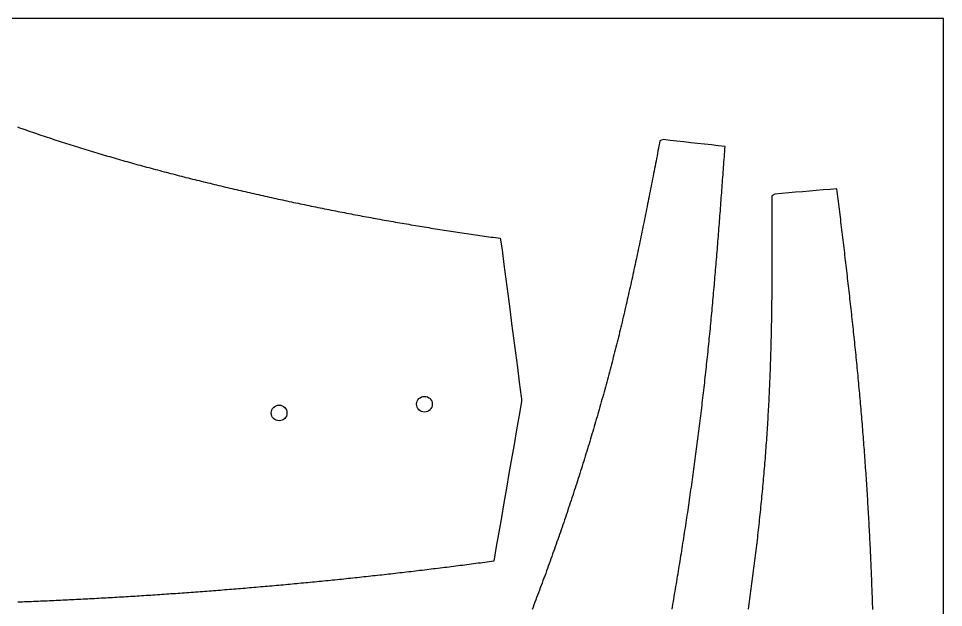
# Model space of a CAD drawing. Extents: x 2 to 206, y 2 to 48.
# Drawn here: x 167.72 to 205.83, y 23.58 to 47.85 of the extents above; entities that cross this region are included whole.
import ezdxf

# ---------------------------------------------------------------- set-up
doc = ezdxf.new("R2010")
doc.units = 0
doc.layers.get('0').update_dxf_attribs({"linetype": 'CONTINUOUS'})
doc.layers.add('CUT_SHEET', color=1, linetype='CONTINUOUS')
doc.layers.add('DRILLING', color=3, linetype='CONTINUOUS')

msp = doc.modelspace()

# ---------------------------------------------------------------- linework, layer by layer
for points in [[(167.674, 43.3771, 0), (167.762, 43.3461, 0), (167.849, 43.3152, 0), (167.937, 43.2845, 0), (168.024, 43.2539, 0), (168.112, 43.2234, 0), (168.2, 43.193, 0), (168.288, 43.1628, 0), (168.375, 43.1327, 0), (168.463, 43.1027, 0), (168.551, 43.0729, 0), (168.639, 43.0431, 0), (168.727, 43.0135, 0), (168.815, 42.984, 0), (168.903, 42.9547, 0), (168.991, 42.9255, 0), (169.08, 42.8963, 0), (169.168, 42.8673, 0), (169.256, 42.8385, 0), (169.344, 42.8097, 0), (169.433, 42.7811, 0), (169.521, 42.7526, 0), (169.609, 42.7242, 0), (169.698, 42.6959, 0), (169.786, 42.6677, 0), (169.875, 42.6397, 0), (169.963, 42.6117, 0), (170.052, 42.5839, 0), (170.141, 42.5562, 0), (170.229, 42.5286, 0), (170.318, 42.5011, 0), (170.407, 42.4738, 0), (170.496, 42.4465, 0), (170.585, 42.4194, 0), (170.673, 42.3923, 0), (170.762, 42.3654, 0), (170.851, 42.3386, 0), (170.94, 42.3118, 0), (171.029, 42.2852, 0), (171.118, 42.2587, 0), (171.207, 42.2323, 0), (171.297, 42.2061, 0), (171.386, 42.1799, 0), (171.475, 42.1538, 0), (171.564, 42.1278, 0), (171.653, 42.102, 0), (171.743, 42.0762, 0), (171.832, 42.0505, 0), (171.921, 42.0249, 0), (172.011, 41.9995, 0), (172.1, 41.9741, 0), (172.19, 41.9488, 0), (172.279, 41.9237, 0), (172.369, 41.8986, 0), (172.458, 41.8736, 0), (172.548, 41.8487, 0), (172.637, 41.824, 0), (172.727, 41.7993, 0), (172.817, 41.7747, 0), (172.906, 41.7502, 0), (172.996, 41.7258, 0), (173.086, 41.7014, 0), (173.176, 41.6772, 0), (173.265, 41.6531, 0), (173.355, 41.6291, 0), (173.445, 41.6051, 0), (173.535, 41.5812, 0), (173.625, 41.5575, 0), (173.715, 41.5338, 0), (173.805, 41.5102, 0), (173.895, 41.4867, 0), (173.985, 41.4633, 0), (174.075, 41.4399, 0), (174.165, 41.4167, 0), (174.255, 41.3935, 0), (174.345, 41.3704, 0), (174.435, 41.3474, 0), (174.525, 41.3245, 0), (174.615, 41.3017, 0), (174.705, 41.2789, 0), (174.795, 41.2562, 0), (174.886, 41.2336, 0), (174.976, 41.2111, 0), (175.066, 41.1887, 0), (175.156, 41.1663, 0), (175.247, 41.144, 0), (175.337, 41.1218, 0), (175.427, 41.0997, 0), (175.518, 41.0776, 0), (175.608, 41.0557, 0), (175.698, 41.0338, 0), (175.789, 41.0119, 0), (175.879, 40.9902, 0), (175.97, 40.9685, 0), (176.06, 40.9469, 0), (176.15, 40.9253, 0), (176.241, 40.9038, 0), (176.331, 40.8824, 0), (176.422, 40.8611, 0), (176.512, 40.8398, 0), (176.603, 40.8186, 0), (176.693, 40.7975, 0), (176.784, 40.7764, 0), (176.874, 40.7554, 0), (176.965, 40.7345, 0), (177.056, 40.7137, 0), (177.146, 40.6929, 0), (177.237, 40.6722, 0), (177.327, 40.6515, 0), (177.418, 40.6309, 0), (177.509, 40.6104, 0), (177.599, 40.59, 0), (177.69, 40.5696, 0), (177.781, 40.5493, 0), (177.872, 40.5291, 0), (177.962, 40.5089, 0), (178.053, 40.4888, 0), (178.144, 40.4688, 0), (178.234, 40.4488, 0), (178.325, 40.4289, 0), (178.416, 40.4091, 0), (178.507, 40.3894, 0), (178.598, 40.3697, 0), (178.688, 40.3501, 0), (178.779, 40.3306, 0), (178.87, 40.3111, 0), (178.961, 40.2917, 0), (179.052, 40.2724, 0), (179.143, 40.2531, 0), (179.234, 40.2339, 0), (179.325, 40.2148, 0), (179.416, 40.1958, 0), (179.507, 40.1768, 0), (179.597, 40.1579, 0), (179.688, 40.1391, 0), (179.779, 40.1203, 0), (179.87, 40.1016, 0), (179.961, 40.083, 0), (180.052, 40.0645, 0), (180.144, 40.046, 0), (180.235, 40.0276, 0), (180.326, 40.0093, 0), (180.417, 39.991, 0), (180.508, 39.9728, 0), (180.599, 39.9547, 0), (180.69, 39.9366, 0), (180.781, 39.9187, 0), (180.872, 39.9008, 0), (180.963, 39.8829, 0), (181.055, 39.8652, 0), (181.146, 39.8475, 0), (181.237, 39.8299, 0), (181.328, 39.8123, 0), (181.419, 39.7949, 0), (181.511, 39.7775, 0), (181.602, 39.7602, 0), (181.693, 39.7429, 0), (181.784, 39.7257, 0), (181.876, 39.7086, 0), (181.967, 39.6916, 0), (182.058, 39.6746, 0), (182.15, 39.6577, 0), (182.241, 39.6409, 0), (182.332, 39.6242, 0), (182.424, 39.6075, 0), (182.515, 39.5909, 0), (182.606, 39.5744, 0), (182.698, 39.558, 0), (182.789, 39.5416, 0), (182.881, 39.5253, 0), (182.972, 39.5091, 0), (183.063, 39.4929, 0), (183.155, 39.4768, 0), (183.246, 39.4608, 0), (183.338, 39.4449, 0), (183.429, 39.429, 0), (183.521, 39.4132, 0), (183.612, 39.3975, 0), (183.704, 39.3819, 0), (183.795, 39.3663, 0), (183.887, 39.3508, 0), (183.979, 39.3354, 0), (184.07, 39.3201, 0), (184.162, 39.3048, 0), (184.253, 39.2896, 0), (184.345, 39.2745, 0), (184.437, 39.2595, 0), (184.528, 39.2445, 0), (184.62, 39.2296, 0), (184.712, 39.2148, 0), (184.803, 39.2001, 0), (184.895, 39.1854, 0), (184.987, 39.1708, 0), (185.078, 39.1563, 0), (185.17, 39.1419, 0), (185.262, 39.1275, 0), (185.354, 39.1132, 0), (185.445, 39.099, 0), (185.537, 39.0849, 0), (185.629, 39.0708, 0), (185.721, 39.0568, 0), (185.813, 39.0429, 0), (185.904, 39.0291, 0), (185.996, 39.0154, 0), (186.088, 39.0017, 0), (186.18, 38.9881, 0), (186.272, 38.9745, 0), (186.364, 38.9611, 0), (186.456, 38.9477, 0), (186.548, 38.9344, 0), (186.639, 38.9212, 0), (186.731, 38.9081, 0), (186.823, 38.895, 0), (186.915, 38.882, 0), (187.007, 38.8691, 0), (187.099, 38.8563, 0), (187.191, 38.8435, 0), (187.283, 38.8308, 0), (187.375, 38.8182, 0), (187.467, 38.8057, 0), (187.559, 38.7932, 0), (187.641, 38.3133, 0), (187.72, 37.7077, 0), (187.8, 37.102, 0), (187.879, 36.4964, 0), (187.958, 35.8908, 0), (188.037, 35.2851, 0), (188.116, 34.6795, 0), (188.195, 34.0738, 0), (188.275, 33.4682, 0), (188.354, 32.8625, 0), (188.432, 32.2665, 0), (188.439, 32.1741, 0), (188.438, 32.0811, 0), (188.429, 31.9888, 0), (188.345, 31.5048, 0), (188.241, 30.9029, 0), (188.136, 30.3011, 0), (188.032, 29.6993, 0), (187.927, 29.0975, 0), (187.823, 28.4957, 0), (187.719, 27.8939, 0), (187.614, 27.292, 0), (187.51, 26.6902, 0), (187.405, 26.0884, 0), (187.301, 25.4866, 0)], [(196.835, 42.5721, 0), (196.552, 42.6034, 0), (196.268, 42.6348, 0), (195.985, 42.6661, 0), (195.701, 42.6974, 0), (195.418, 42.7288, 0), (195.134, 42.7601, 0), (194.851, 42.7915, 0), (194.567, 42.8228, 0), (194.284, 42.8542, 0), (194.15, 42.8083, 0), (194.13, 42.7041, 0), (194.11, 42.6, 0), (194.09, 42.4958, 0), (194.069, 42.3917, 0), (194.049, 42.2875, 0), (194.029, 42.1834, 0), (194.009, 42.0792, 0), (193.988, 41.9751, 0), (193.968, 41.871, 0), (193.948, 41.7668, 0), (193.927, 41.6627, 0), (193.907, 41.5586, 0), (193.887, 41.4544, 0), (193.866, 41.3503, 0), (193.846, 41.2462, 0), (193.825, 41.1421, 0), (193.805, 41.038, 0), (193.785, 40.9339, 0), (193.764, 40.8299, 0), (193.743, 40.7258, 0), (193.723, 40.6217, 0), (193.702, 40.5177, 0), (193.682, 40.4136, 0), (193.661, 40.3096, 0), (193.64, 40.2055, 0), (193.619, 40.1015, 0), (193.598, 39.9975, 0), (193.578, 39.8935, 0), (193.557, 39.7895, 0), (193.536, 39.6856, 0), (193.515, 39.5816, 0), (193.493, 39.4777, 0), (193.472, 39.3737, 0), (193.451, 39.2698, 0), (193.43, 39.1659, 0), (193.409, 39.062, 0), (193.387, 38.9581, 0), (193.366, 38.8542, 0), (193.344, 38.7504, 0), (193.323, 38.6466, 0), (193.301, 38.5427, 0), (193.279, 38.4389, 0), (193.257, 38.3351, 0), (193.236, 38.2314, 0), (193.214, 38.1276, 0), (193.192, 38.0239, 0), (193.17, 37.9202, 0), (193.147, 37.8165, 0), (193.125, 37.7128, 0), (193.103, 37.6092, 0), (193.08, 37.5055, 0), (193.058, 37.4019, 0), (193.035, 37.2983, 0), (193.013, 37.1947, 0), (192.99, 37.0912, 0), (192.967, 36.9876, 0), (192.944, 36.8841, 0), (192.921, 36.7807, 0), (192.898, 36.6772, 0), (192.874, 36.5738, 0), (192.851, 36.4703, 0), (192.827, 36.367, 0), (192.804, 36.2636, 0), (192.78, 36.1602, 0), (192.756, 36.0569, 0), (192.732, 35.9536, 0), (192.708, 35.8504, 0), (192.684, 35.7471, 0), (192.66, 35.6439, 0), (192.636, 35.5408, 0), (192.611, 35.4376, 0), (192.587, 35.3345, 0), (192.562, 35.2314, 0), (192.537, 35.1283, 0), (192.512, 35.0253, 0), (192.487, 34.9223, 0), (192.462, 34.8193, 0), (192.436, 34.7164, 0), (192.411, 34.6134, 0), (192.385, 34.5106, 0), (192.359, 34.4077, 0), (192.333, 34.3049, 0), (192.307, 34.2021, 0), (192.281, 34.0993, 0), (192.255, 33.9966, 0), (192.228, 33.8939, 0), (192.202, 33.7912, 0), (192.175, 33.6886, 0), (192.148, 33.586, 0), (192.121, 33.4834, 0), (192.094, 33.3809, 0), (192.067, 33.2784, 0), (192.04, 33.1759, 0), (192.013, 33.0734, 0), (191.985, 32.971, 0), (191.957, 32.8687, 0), (191.929, 32.7663, 0), (191.902, 32.664, 0), (191.873, 32.5617, 0), (191.845, 32.4594, 0), (191.817, 32.3572, 0), (191.789, 32.255, 0), (191.76, 32.1529, 0), (191.731, 32.0508, 0), (191.703, 31.9487, 0), (191.674, 31.8466, 0), (191.645, 31.7446, 0), (191.615, 31.6426, 0), (191.586, 31.5406, 0), (191.557, 31.4387, 0), (191.527, 31.3368, 0), (191.498, 31.235, 0), (191.468, 31.1331, 0), (191.438, 31.0313, 0), (191.408, 30.9296, 0), (191.378, 30.8279, 0), (191.348, 30.7262, 0), (191.317, 30.6245, 0), (191.287, 30.5229, 0), (191.256, 30.4213, 0), (191.226, 30.3197, 0), (191.195, 30.2182, 0), (191.164, 30.1167, 0), (191.133, 30.0153, 0), (191.102, 29.9139, 0), (191.07, 29.8125, 0), (191.039, 29.7111, 0), (191.007, 29.6098, 0), (190.976, 29.5085, 0), (190.944, 29.4073, 0), (190.912, 29.3061, 0), (190.88, 29.2049, 0), (190.848, 29.1037, 0), (190.816, 29.0026, 0), (190.784, 28.9016, 0), (190.751, 28.8005, 0), (190.719, 28.6995, 0), (190.686, 28.5985, 0), (190.653, 28.4976, 0), (190.62, 28.3967, 0), (190.587, 28.2958, 0), (190.554, 28.195, 0), (190.521, 28.0942, 0), (190.488, 27.9935, 0), (190.455, 27.8928, 0), (190.421, 27.7921, 0), (190.387, 27.6914, 0), (190.354, 27.5908, 0), (190.32, 27.4902, 0), (190.286, 27.3897, 0), (190.252, 27.2892, 0), (190.218, 27.1887, 0), (190.183, 27.0883, 0), (190.149, 26.9879, 0), (190.115, 26.8875, 0), (190.08, 26.7872, 0), (190.045, 26.6869, 0), (190.01, 26.5867, 0), (189.976, 26.4865, 0), (189.941, 26.3863, 0), (189.905, 26.2862, 0), (189.87, 26.1861, 0), (189.835, 26.086, 0), (189.8, 25.986, 0), (189.764, 25.886, 0), (189.728, 25.786, 0), (189.693, 25.6861, 0), (189.657, 25.5862, 0), (189.621, 25.4864, 0), (189.585, 25.3866, 0), (189.549, 25.2868, 0), (189.512, 25.1871, 0), (189.476, 25.0874, 0), (189.44, 24.9877, 0), (189.403, 24.8881, 0), (189.366, 24.7886, 0), (189.33, 24.689, 0), (189.293, 24.5895, 0), (189.256, 24.4901, 0), (189.219, 24.3906, 0), (189.182, 24.2912, 0), (189.144, 24.1919, 0), (189.107, 24.0926, 0), (189.069, 23.9933, 0), (189.032, 23.8941, 0), (188.994, 23.7949, 0), (188.956, 23.6957, 0), (188.919, 23.5966, 0), (188.881, 23.4975, 0)], [(194.647, 23.5084, 0), (194.665, 23.6129, 0), (194.683, 23.7175, 0), (194.702, 23.822, 0), (194.72, 23.9266, 0), (194.738, 24.0311, 0), (194.756, 24.1357, 0), (194.773, 24.2403, 0), (194.791, 24.3449, 0), (194.809, 24.4495, 0), (194.827, 24.5542, 0), (194.844, 24.6588, 0), (194.862, 24.7635, 0), (194.879, 24.8681, 0), (194.896, 24.9728, 0), (194.914, 25.0775, 0), (194.931, 25.1822, 0), (194.948, 25.2869, 0), (194.965, 25.3916, 0), (194.982, 25.4963, 0), (194.999, 25.6011, 0), (195.016, 25.7058, 0), (195.033, 25.8106, 0), (195.05, 25.9154, 0), (195.066, 26.0202, 0), (195.083, 26.125, 0), (195.099, 26.2298, 0), (195.116, 26.3346, 0), (195.132, 26.4394, 0), (195.148, 26.5443, 0), (195.165, 26.6491, 0), (195.181, 26.754, 0), (195.197, 26.8588, 0), (195.213, 26.9637, 0), (195.229, 27.0686, 0), (195.245, 27.1735, 0), (195.26, 27.2784, 0), (195.276, 27.3834, 0), (195.292, 27.4883, 0), (195.307, 27.5932, 0), (195.323, 27.6982, 0), (195.338, 27.8032, 0), (195.354, 27.9081, 0), (195.369, 28.0131, 0), (195.384, 28.1181, 0), (195.399, 28.2231, 0), (195.414, 28.3282, 0), (195.429, 28.4332, 0), (195.444, 28.5382, 0), (195.459, 28.6433, 0), (195.474, 28.7483, 0), (195.489, 28.8534, 0), (195.503, 28.9585, 0), (195.518, 29.0635, 0), (195.532, 29.1686, 0), (195.547, 29.2737, 0), (195.561, 29.3789, 0), (195.575, 29.484, 0), (195.59, 29.5891, 0), (195.604, 29.6942, 0), (195.618, 29.7994, 0), (195.632, 29.9046, 0), (195.646, 30.0097, 0), (195.659, 30.1149, 0), (195.673, 30.2201, 0), (195.687, 30.3253, 0), (195.7, 30.4305, 0), (195.714, 30.5357, 0), (195.727, 30.6409, 0), (195.741, 30.7462, 0), (195.754, 30.8514, 0), (195.767, 30.9566, 0), (195.781, 31.0619, 0), (195.794, 31.1672, 0), (195.807, 31.2724, 0), (195.82, 31.3777, 0), (195.832, 31.483, 0), (195.845, 31.5883, 0), (195.858, 31.6936, 0), (195.871, 31.7989, 0), (195.883, 31.9042, 0), (195.896, 32.0096, 0), (195.908, 32.1149, 0), (195.92, 32.2203, 0), (195.933, 32.3256, 0), (195.945, 32.431, 0), (195.957, 32.5363, 0), (195.969, 32.6417, 0), (195.981, 32.7471, 0), (195.993, 32.8525, 0), (196.005, 32.9579, 0), (196.017, 33.0633, 0), (196.028, 33.1687, 0), (196.04, 33.2742, 0), (196.051, 33.3796, 0), (196.063, 33.485, 0), (196.074, 33.5905, 0), (196.085, 33.6959, 0), (196.097, 33.8014, 0), (196.108, 33.9069, 0), (196.119, 34.0123, 0), (196.13, 34.1178, 0), (196.141, 34.2233, 0), (196.152, 34.3288, 0), (196.162, 34.4343, 0), (196.173, 34.5398, 0), (196.184, 34.6453, 0), (196.194, 34.7508, 0), (196.205, 34.8564, 0), (196.215, 34.9619, 0), (196.226, 35.0675, 0), (196.236, 35.173, 0), (196.246, 35.2786, 0), (196.256, 35.3841, 0), (196.266, 35.4897, 0), (196.276, 35.5953, 0), (196.286, 35.7009, 0), (196.296, 35.8064, 0), (196.306, 35.912, 0), (196.315, 36.0176, 0), (196.325, 36.1232, 0), (196.335, 36.2288, 0), (196.344, 36.3345, 0), (196.354, 36.4401, 0), (196.363, 36.5457, 0), (196.372, 36.6513, 0), (196.382, 36.757, 0), (196.391, 36.8626, 0), (196.4, 36.9682, 0), (196.409, 37.0739, 0), (196.418, 37.1796, 0), (196.427, 37.2852, 0), (196.436, 37.3909, 0), (196.445, 37.4965, 0), (196.454, 37.6022, 0), (196.463, 37.7079, 0), (196.472, 37.8136, 0), (196.48, 37.9193, 0), (196.489, 38.0249, 0), (196.498, 38.1306, 0), (196.506, 38.2363, 0), (196.515, 38.342, 0), (196.524, 38.4477, 0), (196.532, 38.5534, 0), (196.54, 38.6592, 0), (196.549, 38.7649, 0), (196.557, 38.8706, 0), (196.566, 38.9763, 0), (196.574, 39.082, 0), (196.582, 39.1878, 0), (196.59, 39.2935, 0), (196.599, 39.3992, 0), (196.607, 39.505, 0), (196.615, 39.6107, 0), (196.623, 39.7164, 0), (196.631, 39.8222, 0), (196.639, 39.9279, 0), (196.647, 40.0337, 0), (196.655, 40.1394, 0), (196.663, 40.2452, 0), (196.671, 40.3509, 0), (196.679, 40.4567, 0), (196.687, 40.5624, 0), (196.695, 40.6682, 0), (196.703, 40.774, 0), (196.711, 40.8797, 0), (196.719, 40.9855, 0), (196.726, 41.0913, 0), (196.734, 41.197, 0), (196.742, 41.3028, 0), (196.75, 41.4086, 0), (196.758, 41.5143, 0), (196.765, 41.6201, 0), (196.773, 41.7259, 0), (196.781, 41.8316, 0), (196.789, 41.9374, 0), (196.796, 42.0432, 0), (196.804, 42.149, 0), (196.812, 42.2547, 0), (196.82, 42.3605, 0), (196.827, 42.4663, 0), (196.835, 42.5721, 0)], [(201.445, 40.829, 0), (201.16, 40.8052, 0), (200.876, 40.7814, 0), (200.592, 40.7575, 0), (200.308, 40.7337, 0), (200.023, 40.7098, 0), (199.739, 40.686, 0), (199.455, 40.6622, 0), (199.171, 40.6383, 0), (198.887, 40.6145, 0), (198.764, 40.5438, 0), (198.765, 40.4377, 0), (198.765, 40.3316, 0), (198.765, 40.2255, 0), (198.765, 40.1194, 0), (198.766, 40.0133, 0), (198.766, 39.9072, 0), (198.766, 39.8011, 0), (198.766, 39.695, 0), (198.766, 39.5889, 0), (198.766, 39.4828, 0), (198.766, 39.3767, 0), (198.767, 39.2706, 0), (198.767, 39.1645, 0), (198.767, 39.0584, 0), (198.767, 38.9523, 0), (198.767, 38.8463, 0), (198.767, 38.7402, 0), (198.767, 38.6341, 0), (198.766, 38.528, 0), (198.766, 38.4219, 0), (198.766, 38.3158, 0), (198.766, 38.2097, 0), (198.766, 38.1037, 0), (198.765, 37.9976, 0), (198.765, 37.8915, 0), (198.765, 37.7854, 0), (198.764, 37.6794, 0), (198.764, 37.5733, 0), (198.763, 37.4672, 0), (198.763, 37.3611, 0), (198.762, 37.2551, 0), (198.761, 37.149, 0), (198.761, 37.0429, 0), (198.76, 36.9369, 0), (198.759, 36.8308, 0), (198.758, 36.7248, 0), (198.757, 36.6187, 0), (198.756, 36.5127, 0), (198.755, 36.4066, 0), (198.754, 36.3006, 0), (198.753, 36.1945, 0), (198.751, 36.0885, 0), (198.75, 35.9824, 0), (198.748, 35.8764, 0), (198.747, 35.7704, 0), (198.745, 35.6643, 0), (198.744, 35.5583, 0), (198.742, 35.4523, 0), (198.74, 35.3463, 0), (198.738, 35.2402, 0), (198.736, 35.1342, 0), (198.734, 35.0282, 0), (198.731, 34.9222, 0), (198.729, 34.8162, 0), (198.727, 34.7102, 0), (198.724, 34.6042, 0), (198.722, 34.4982, 0), (198.719, 34.3922, 0), (198.716, 34.2862, 0), (198.713, 34.1802, 0), (198.71, 34.0743, 0), (198.707, 33.9683, 0), (198.704, 33.8623, 0), (198.7, 33.7563, 0), (198.697, 33.6504, 0), (198.693, 33.5444, 0), (198.69, 33.4385, 0), (198.686, 33.3325, 0), (198.682, 33.2266, 0), (198.678, 33.1206, 0), (198.674, 33.0147, 0), (198.669, 32.9087, 0), (198.665, 32.8028, 0), (198.66, 32.6969, 0), (198.656, 32.591, 0), (198.651, 32.485, 0), (198.646, 32.3791, 0), (198.641, 32.2732, 0), (198.636, 32.1673, 0), (198.63, 32.0614, 0), (198.625, 31.9555, 0), (198.619, 31.8496, 0), (198.613, 31.7438, 0), (198.608, 31.6379, 0), (198.602, 31.532, 0), (198.595, 31.4262, 0), (198.589, 31.3203, 0), (198.583, 31.2144, 0), (198.576, 31.1086, 0), (198.569, 31.0028, 0), (198.563, 30.8969, 0), (198.556, 30.7911, 0), (198.549, 30.6853, 0), (198.542, 30.5795, 0), (198.534, 30.4737, 0), (198.527, 30.3679, 0), (198.519, 30.2621, 0), (198.511, 30.1563, 0), (198.504, 30.0505, 0), (198.496, 29.9448, 0), (198.488, 29.839, 0), (198.479, 29.7333, 0), (198.471, 29.6275, 0), (198.463, 29.5218, 0), (198.454, 29.4161, 0), (198.445, 29.3104, 0), (198.436, 29.2046, 0), (198.427, 29.0989, 0), (198.418, 28.9933, 0), (198.409, 28.8876, 0), (198.4, 28.7819, 0), (198.39, 28.6763, 0), (198.381, 28.5706, 0), (198.371, 28.465, 0), (198.361, 28.3593, 0), (198.351, 28.2537, 0), (198.341, 28.1481, 0), (198.331, 28.0425, 0), (198.321, 27.9369, 0), (198.31, 27.8313, 0), (198.3, 27.7258, 0), (198.289, 27.6202, 0), (198.278, 27.5147, 0), (198.267, 27.4091, 0), (198.256, 27.3036, 0), (198.245, 27.1981, 0), (198.234, 27.0926, 0), (198.222, 26.9871, 0), (198.211, 26.8816, 0), (198.199, 26.7762, 0), (198.187, 26.6707, 0), (198.175, 26.5653, 0), (198.163, 26.4598, 0), (198.151, 26.3544, 0), (198.139, 26.249, 0), (198.127, 26.1436, 0), (198.114, 26.0383, 0), (198.102, 25.9329, 0), (198.089, 25.8275, 0), (198.076, 25.7222, 0), (198.063, 25.6169, 0), (198.05, 25.5116, 0), (198.037, 25.4063, 0), (198.024, 25.301, 0), (198.01, 25.1957, 0), (197.997, 25.0905, 0), (197.983, 24.9852, 0), (197.97, 24.88, 0), (197.956, 24.7748, 0), (197.942, 24.6696, 0), (197.928, 24.5644, 0), (197.914, 24.4593, 0), (197.899, 24.3541, 0), (197.885, 24.249, 0), (197.87, 24.1439, 0), (197.856, 24.0387, 0), (197.841, 23.9337, 0), (197.826, 23.8286, 0), (197.811, 23.7235, 0), (197.796, 23.6185, 0), (197.781, 23.5135, 0)], [(202.922, 23.504, 0), (202.918, 23.6101, 0), (202.915, 23.7161, 0), (202.911, 23.8222, 0), (202.908, 23.9282, 0), (202.904, 24.0342, 0), (202.9, 24.1403, 0), (202.896, 24.2463, 0), (202.892, 24.3523, 0), (202.888, 24.4584, 0), (202.884, 24.5644, 0), (202.88, 24.6704, 0), (202.876, 24.7764, 0), (202.872, 24.8824, 0), (202.867, 24.9884, 0), (202.863, 25.0945, 0), (202.859, 25.2005, 0), (202.854, 25.3065, 0), (202.849, 25.4124, 0), (202.845, 25.5184, 0), (202.84, 25.6244, 0), (202.835, 25.7304, 0), (202.83, 25.8364, 0), (202.825, 25.9424, 0), (202.82, 26.0483, 0), (202.815, 26.1543, 0), (202.81, 26.2603, 0), (202.804, 26.3662, 0), (202.799, 26.4722, 0), (202.794, 26.5782, 0), (202.788, 26.6841, 0), (202.782, 26.79, 0), (202.777, 26.896, 0), (202.771, 27.0019, 0), (202.765, 27.1078, 0), (202.759, 27.2138, 0), (202.753, 27.3197, 0), (202.747, 27.4256, 0), (202.741, 27.5315, 0), (202.735, 27.6374, 0), (202.729, 27.7433, 0), (202.723, 27.8492, 0), (202.716, 27.9551, 0), (202.71, 28.061, 0), (202.703, 28.1669, 0), (202.697, 28.2728, 0), (202.69, 28.3786, 0), (202.683, 28.4845, 0), (202.676, 28.5904, 0), (202.669, 28.6962, 0), (202.662, 28.8021, 0), (202.655, 28.9079, 0), (202.648, 29.0137, 0), (202.641, 29.1196, 0), (202.634, 29.2254, 0), (202.626, 29.3312, 0), (202.619, 29.437, 0), (202.611, 29.5428, 0), (202.604, 29.6487, 0), (202.596, 29.7544, 0), (202.588, 29.8602, 0), (202.581, 29.966, 0), (202.573, 30.0718, 0), (202.565, 30.1776, 0), (202.557, 30.2833, 0), (202.549, 30.3891, 0), (202.541, 30.4949, 0), (202.532, 30.6006, 0), (202.524, 30.7063, 0), (202.516, 30.8121, 0), (202.507, 30.9178, 0), (202.499, 31.0235, 0), (202.49, 31.1292, 0), (202.481, 31.2349, 0), (202.473, 31.3406, 0), (202.464, 31.4463, 0), (202.455, 31.552, 0), (202.446, 31.6577, 0), (202.437, 31.7634, 0), (202.428, 31.869, 0), (202.418, 31.9747, 0), (202.409, 32.0803, 0), (202.4, 32.186, 0), (202.39, 32.2916, 0), (202.381, 32.3972, 0), (202.371, 32.5028, 0), (202.361, 32.6085, 0), (202.352, 32.7141, 0), (202.342, 32.8197, 0), (202.332, 32.9252, 0), (202.322, 33.0308, 0), (202.312, 33.1364, 0), (202.302, 33.242, 0), (202.292, 33.3475, 0), (202.281, 33.4531, 0), (202.271, 33.5586, 0), (202.261, 33.6641, 0), (202.25, 33.7697, 0), (202.24, 33.8752, 0), (202.229, 33.9807, 0), (202.218, 34.0862, 0), (202.208, 34.1917, 0), (202.197, 34.2972, 0), (202.186, 34.4027, 0), (202.175, 34.5082, 0), (202.164, 34.6136, 0), (202.153, 34.7191, 0), (202.142, 34.8246, 0), (202.131, 34.93, 0), (202.12, 35.0355, 0), (202.108, 35.1409, 0), (202.097, 35.2463, 0), (202.086, 35.3518, 0), (202.074, 35.4572, 0), (202.063, 35.5626, 0), (202.051, 35.668, 0), (202.039, 35.7734, 0), (202.028, 35.8788, 0), (202.016, 35.9842, 0), (202.004, 36.0896, 0), (201.993, 36.195, 0), (201.981, 36.3004, 0), (201.969, 36.4058, 0), (201.957, 36.5112, 0), (201.945, 36.6165, 0), (201.933, 36.7219, 0), (201.921, 36.8273, 0), (201.909, 36.9326, 0), (201.897, 37.038, 0), (201.885, 37.1433, 0), (201.873, 37.2487, 0), (201.86, 37.354, 0), (201.848, 37.4594, 0), (201.836, 37.5647, 0), (201.824, 37.67, 0), (201.811, 37.7754, 0), (201.799, 37.8807, 0), (201.786, 37.986, 0), (201.774, 38.0913, 0), (201.762, 38.1967, 0), (201.749, 38.302, 0), (201.737, 38.4073, 0), (201.724, 38.5126, 0), (201.711, 38.6179, 0), (201.699, 38.7232, 0), (201.686, 38.8285, 0), (201.674, 38.9338, 0), (201.661, 39.0391, 0), (201.648, 39.1444, 0), (201.636, 39.2497, 0), (201.623, 39.355, 0), (201.61, 39.4603, 0), (201.598, 39.5656, 0), (201.585, 39.6709, 0), (201.572, 39.7762, 0), (201.56, 39.8815, 0), (201.547, 39.9867, 0), (201.534, 40.092, 0), (201.521, 40.1973, 0), (201.508, 40.3026, 0), (201.496, 40.4079, 0), (201.483, 40.5132, 0), (201.47, 40.6185, 0), (201.457, 40.7237, 0), (201.445, 40.829, 0)], [(187.301, 25.4866, 0), (187.209, 25.4742, 0), (187.117, 25.4619, 0), (187.025, 25.4496, 0), (186.933, 25.4373, 0), (186.841, 25.4251, 0), (186.749, 25.413, 0), (186.657, 25.4008, 0), (186.565, 25.3888, 0), (186.472, 25.3767, 0), (186.38, 25.3647, 0), (186.288, 25.3528, 0), (186.196, 25.3408, 0), (186.104, 25.329, 0), (186.012, 25.3171, 0), (185.92, 25.3053, 0), (185.828, 25.2936, 0), (185.735, 25.2819, 0), (185.643, 25.2702, 0), (185.551, 25.2586, 0), (185.459, 25.247, 0), (185.367, 25.2355, 0), (185.275, 25.224, 0), (185.182, 25.2126, 0), (185.09, 25.2012, 0), (184.998, 25.1898, 0), (184.906, 25.1785, 0), (184.814, 25.1672, 0), (184.721, 25.1559, 0), (184.629, 25.1448, 0), (184.537, 25.1336, 0), (184.445, 25.1225, 0), (184.353, 25.1114, 0), (184.26, 25.1004, 0), (184.168, 25.0894, 0), (184.076, 25.0785, 0), (183.984, 25.0676, 0), (183.891, 25.0567, 0), (183.799, 25.0459, 0), (183.707, 25.0351, 0), (183.615, 25.0244, 0), (183.522, 25.0137, 0), (183.43, 25.0031, 0), (183.338, 24.9925, 0), (183.246, 24.9819, 0), (183.153, 24.9714, 0), (183.061, 24.9609, 0), (182.969, 24.9505, 0), (182.876, 24.9401, 0), (182.784, 24.9297, 0), (182.692, 24.9194, 0), (182.6, 24.9092, 0), (182.507, 24.8989, 0), (182.415, 24.8888, 0), (182.323, 24.8786, 0), (182.23, 24.8685, 0), (182.138, 24.8585, 0), (182.046, 24.8485, 0), (181.953, 24.8385, 0), (181.861, 24.8286, 0), (181.768, 24.8187, 0), (181.676, 24.8089, 0), (181.584, 24.7991, 0), (181.491, 24.7893, 0), (181.399, 24.7796, 0), (181.307, 24.7699, 0), (181.214, 24.7603, 0), (181.122, 24.7507, 0), (181.029, 24.7412, 0), (180.937, 24.7317, 0), (180.845, 24.7222, 0), (180.752, 24.7128, 0), (180.66, 24.7034, 0), (180.567, 24.6941, 0), (180.475, 24.6848, 0), (180.383, 24.6755, 0), (180.29, 24.6663, 0), (180.198, 24.6571, 0), (180.105, 24.648, 0), (180.013, 24.6389, 0), (179.92, 24.6299, 0), (179.828, 24.6209, 0), (179.736, 24.6119, 0), (179.643, 24.603, 0), (179.551, 24.5942, 0), (179.458, 24.5853, 0), (179.366, 24.5765, 0), (179.273, 24.5678, 0), (179.181, 24.5591, 0), (179.088, 24.5504, 0), (178.996, 24.5418, 0), (178.903, 24.5332, 0), (178.811, 24.5247, 0), (178.718, 24.5162, 0), (178.626, 24.5077, 0), (178.533, 24.4993, 0), (178.441, 24.4909, 0), (178.348, 24.4826, 0), (178.256, 24.4743, 0), (178.163, 24.4661, 0), (178.071, 24.4578, 0), (177.978, 24.4497, 0), (177.886, 24.4416, 0), (177.793, 24.4335, 0), (177.701, 24.4254, 0), (177.608, 24.4174, 0), (177.516, 24.4095, 0), (177.423, 24.4016, 0), (177.331, 24.3937, 0), (177.238, 24.3858, 0), (177.145, 24.3781, 0), (177.053, 24.3703, 0), (176.96, 24.3626, 0), (176.868, 24.3549, 0), (176.775, 24.3473, 0), (176.683, 24.3397, 0), (176.59, 24.3322, 0), (176.497, 24.3247, 0), (176.405, 24.3172, 0), (176.312, 24.3098, 0), (176.22, 24.3024, 0), (176.127, 24.295, 0), (176.035, 24.2878, 0), (175.942, 24.2805, 0), (175.849, 24.2733, 0), (175.757, 24.2661, 0), (175.664, 24.259, 0), (175.572, 24.2519, 0), (175.479, 24.2448, 0), (175.386, 24.2378, 0), (175.294, 24.2308, 0), (175.201, 24.2239, 0), (175.108, 24.217, 0), (175.016, 24.2102, 0), (174.923, 24.2034, 0), (174.831, 24.1966, 0), (174.738, 24.1899, 0), (174.645, 24.1832, 0), (174.553, 24.1766, 0), (174.46, 24.17, 0), (174.367, 24.1634, 0), (174.275, 24.1569, 0), (174.182, 24.1504, 0), (174.089, 24.144, 0), (173.997, 24.1376, 0), (173.904, 24.1312, 0), (173.811, 24.1249, 0), (173.719, 24.1186, 0), (173.626, 24.1124, 0), (173.533, 24.1062, 0), (173.441, 24.1, 0), (173.348, 24.0939, 0), (173.255, 24.0878, 0), (173.163, 24.0818, 0), (173.07, 24.0758, 0), (172.977, 24.0699, 0), (172.884, 24.0639, 0), (172.792, 24.0581, 0), (172.699, 24.0522, 0), (172.606, 24.0465, 0), (172.514, 24.0407, 0), (172.421, 24.035, 0), (172.328, 24.0293, 0), (172.235, 24.0237, 0), (172.143, 24.0181, 0), (172.05, 24.0126, 0), (171.957, 24.0071, 0), (171.865, 24.0016, 0), (171.772, 23.9962, 0), (171.679, 23.9908, 0), (171.586, 23.9854, 0), (171.494, 23.9801, 0), (171.401, 23.9749, 0), (171.308, 23.9696, 0), (171.215, 23.9644, 0), (171.123, 23.9593, 0), (171.03, 23.9542, 0), (170.937, 23.9491, 0), (170.844, 23.9441, 0), (170.752, 23.9391, 0), (170.659, 23.9342, 0), (170.566, 23.9293, 0), (170.473, 23.9244, 0), (170.381, 23.9196, 0), (170.288, 23.9148, 0), (170.195, 23.9101, 0), (170.102, 23.9053, 0), (170.01, 23.9007, 0), (169.917, 23.8961, 0), (169.824, 23.8915, 0), (169.731, 23.8869, 0), (169.638, 23.8824, 0), (169.546, 23.878, 0), (169.453, 23.8735, 0), (169.36, 23.8691, 0), (169.267, 23.8648, 0), (169.175, 23.8605, 0), (169.082, 23.8562, 0), (168.989, 23.852, 0), (168.896, 23.8478, 0), (168.803, 23.8437, 0), (168.711, 23.8396, 0), (168.618, 23.8355, 0), (168.525, 23.8315, 0), (168.432, 23.8275, 0), (168.339, 23.8235, 0), (168.247, 23.8196, 0), (168.154, 23.8157, 0), (168.061, 23.8119, 0), (167.968, 23.8081, 0), (167.875, 23.8044, 0), (167.783, 23.8007, 0), (167.69, 23.797, 0)]]:
    msp.add_polyline3d(points)
at = {"layer": 'CUT_SHEET'}
msp.add_lwpolyline([(111.8346, 47.84559), (111.8346, 1.84559), (205.8346, 1.84559), (205.8346, 47.84559)], close=True, dxfattribs=at)
at = {"layer": 'DRILLING'}
for centre in [(184.44546, 31.95701), (178.45646, 31.59384)]:
    msp.add_circle(centre, 0.3225, dxfattribs=at)

doc.saveas('drawing.dxf')
